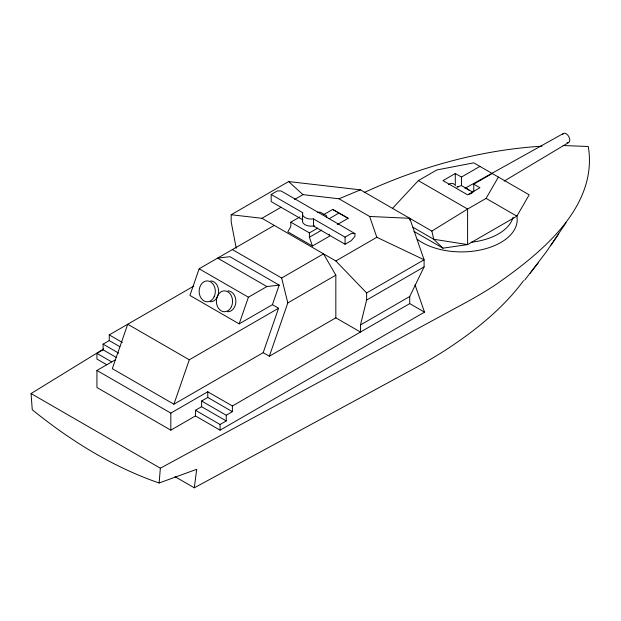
<?xml version="1.0" encoding="UTF-8"?>
<svg xmlns="http://www.w3.org/2000/svg" width="621" height="621" viewBox="0 0 621 621"><rect width="100%" height="100%" fill="white"/><g stroke="black" fill="none" stroke-linecap="round" stroke-linejoin="round"><path stroke-width="0.93" d="M175.006 476.664L194.303 487.803L196.694 469.305L159.131 482.998L160.358 468.203L465.145 302.901A466.324 269.235 0 0 0 495.116 285.078C539.486 254.268 598.411 207.631 588.289 146.486L563.061 145.539M335.332 317.541L360.467 332.056L360.467 324.946L366.623 300.059L366.623 292.949L335.837 260.952L261.953 218.297L231.167 214.742L231.167 221.852L236.236 248.198M274.265 225.407L199.147 268.777L189.91 295.433L239.17 323.875L272.417 304.678L279.194 285.124L229.933 256.69L217.614 258.111L266.875 286.553L279.194 285.124M189.296 359.784L127.724 324.232L112.323 368.672L173.903 404.217L189.296 359.784L278.573 308.233L272.417 304.678M239.17 323.875L248.408 297.211L266.875 286.553M173.903 404.217L263.18 352.674L278.573 308.233M263.18 352.674L269.343 356.229L287.81 302.901L281.655 278.014L232.394 249.58M115.405 359.784L96.93 370.45L96.93 387.512L170.822 430.167L195.452 415.946L220.082 430.167L424.508 312.146L409.728 303.615L409.728 296.504L424.096 266.883L424.096 259.772L409.728 218.297L369.619 216.465L339.004 198.79L302.939 194.629L288.633 181.565L231.167 214.742M288.633 181.565L360.467 189.855L431.859 231.074L467.605 209.052L486.08 198.386L498.391 177.055M413.966 231.408L442.975 248.159L467.605 244.604L516.866 216.162L529.177 194.831L473.761 162.842L436.819 169.952L418.344 180.61L392.519 208.361M524.698 280.164L546.301 251.901L566.065 222.706M551.06 245.07L558.675 233.962M523.565 280.638C502.87 308.606 475.251 330.636 446.328 349.584A503.802 290.869 0 0 1 416.318 367.391L194.303 487.803M530.07 273.364L538.368 262.776M159.131 482.998A449.34 259.431 60 0 1 32.269 409.751L31.05 393.551L103.66 348.924M504.19 181.076L568.735 142.481M271.183 194.474L277.346 190.919L281.041 190.919L354.925 233.581L354.925 236.422L351.23 240.692L345.074 244.247L313.465 225.997L313.465 218.887A8.71 5.03 0 0 1 302.8 212.731L271.183 194.474L271.183 201.584L302.8 219.834A8.71 5.03 0 0 0 305.47 224.918A8.71 5.03 0 0 0 314.544 225.78M261.953 218.297L281.189 207.189M294.579 199.457L302.939 194.629M329.076 234.311L329.681 236.073L312.441 246.025L287.81 231.804L290.838 226.502L290.838 222.178L299.873 216.962M119.923 346.743L109.249 340.587L109.249 334.898L193.729 286.118M323.681 214.649L332.709 209.44L348.156 218.297L337.242 224.6M116.228 357.409L103.094 349.825L103.094 344.143L109.249 340.587M329.114 218.739L338.965 213.05L348.156 218.297M106.789 364.76L96.93 359.07L96.93 353.38L103.094 349.825M290.838 222.178L309.413 232.898L317.618 228.155M312.441 246.025L309.413 237.222L321.725 230.112M313.465 218.887L345.074 237.137L351.23 233.581L354.925 233.581M479.924 166.397L461.45 177.055L455.294 173.507L442.975 180.61L467.605 194.831L479.924 187.721L473.761 184.165L473.761 191.749M281.655 278.014L323.525 253.842L335.837 275.173L335.837 317.836L269.343 356.229M335.837 260.952L376.831 237.284L424.096 259.772L366.623 292.949M473.761 184.165L492.236 173.507M287.81 302.901L335.837 275.173M96.93 370.45L170.822 413.105L207.763 391.773L232.394 405.994L409.728 303.615M366.623 300.059L424.096 266.883M201.608 401.019L226.238 415.239L226.238 420.929L201.608 406.708L201.608 401.019L207.763 397.463L232.394 411.684L232.394 405.994M195.452 415.946L195.452 410.264L201.608 406.708M360.467 324.946L409.728 296.504M226.238 415.239L232.394 411.684M195.452 410.264L220.082 424.485L226.238 420.929M464.966 188.334L563.511 133.43M364.216 192.533C420.06 166.739 480.483 150.018 541.993 146.168M339.004 198.79L360.467 189.855M472.992 192.254L461.45 185.594L456.885 187.045A8.71 5.03 -60 0 1 458.368 186.898M469.197 194.156L471.937 193.278M317.556 212.227L320.397 212.227L326.654 215.836L326.654 217.614M486.08 198.386L516.866 216.162M418.344 180.61L467.605 209.052L467.605 244.604L433.737 239.271L413.019 227.309M332.709 209.44L338.965 213.05M199.147 268.777L248.408 297.211M109.249 334.898L122.384 342.481M103.094 344.143L118.689 353.147M96.93 353.38L111.71 361.911M31.05 393.551L160.358 468.203M442.975 248.159L433.737 239.271L431.859 231.074M415.03 284.798L424.508 312.146M369.619 216.465L376.831 237.284M461.45 177.055L461.45 185.594M455.294 173.507L455.294 185.826M409.728 218.297L409.728 220.075M345.074 237.137L345.074 244.247M309.413 232.898L309.413 237.222M302.505 214.028L302.505 221.713M220.082 424.485L220.082 430.167M207.763 391.773L207.763 397.463M170.822 413.105L170.822 430.167M228 290.853A10.448 8.096 -90 0 1 235.871 301.596A10.448 8.096 -90 0 1 227.55 311.75M210.76 280.902A10.448 8.096 -90 0 1 218.631 291.637A10.448 8.096 -90 0 1 210.309 301.79M516.703 215.518A55.727 32.176 0 0 1 482.773 249.448A55.727 32.176 0 0 1 417.234 239.302M513.055 217.327A52.249 30.165 0 0 1 471.16 242.244M562.711 134.353A5.224 3.02 60 0 1 568.898 136.744A5.224 3.02 60 0 1 567.082 142.628M466.332 188.605A6.963 4.021 60 0 1 469.492 190.67M448.331 184.693A8.71 5.03 -60 0 1 454.463 184.647M231.369 306.774A10.448 8.096 -90 0 0 224.701 290.853A10.448 8.096 -90 0 0 217.35 306.269A10.448 8.096 -90 0 0 231.369 306.774M214.129 296.822A10.448 8.096 -90 0 0 207.461 280.902A10.448 8.096 -90 0 0 200.109 296.318A10.448 8.096 -90 0 0 214.129 296.822"/></g></svg>
